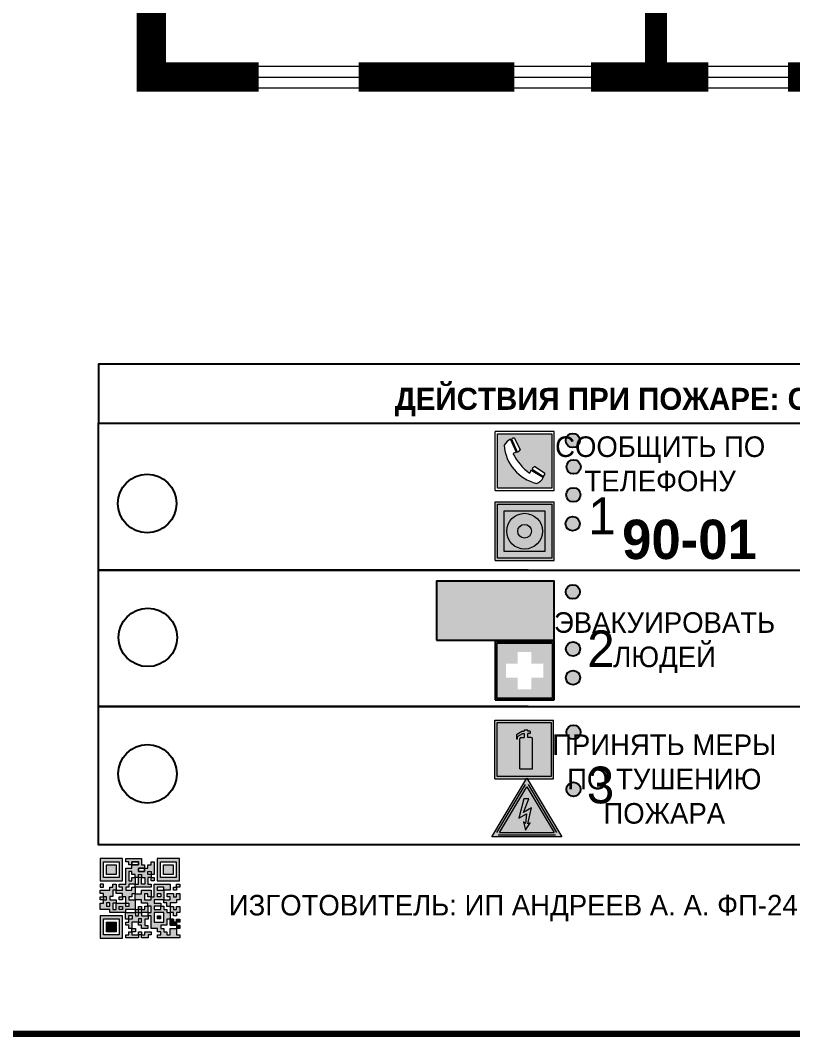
# Model space of a CAD drawing. Header units: millimetres. Extents: x 13810 to 67229, y 12374 to 21950.
# Drawn here: x 19435.1 to 19540.1, y 19871.5 to 20009.4 of the extents above; entities that cross this region are included whole.
import ezdxf

# ---------------------------------------------------------------- set-up
doc = ezdxf.new("R2010")
doc.units = ezdxf.units.MM
doc.styles.add('обычный', font='arial.ttf')

# ---------------------------------------------------------------- blocks, each defined once
blk = doc.blocks.new('A$C3E6D3DDE')
at = {"lineweight": 5}
h = blk.add_hatch(color=40, dxfattribs=at)
h.paths.add_polyline_path([(24.1, 1.45), (16.46, -11.35), (31.74, -11.35)])
h.paths.add_polyline_path([(24.09, -0.46), (30.03, -10.41), (18.14, -10.41)], flags=16)
h.paths.add_polyline_path([(24.54, -3.08), (23.41, -6.02), (25.13, -5.01), (24.33, -8.5), (24.82, -8.27), (23.79, -9.86), (23.4, -8.04), (23.8, -8.43), (24.04, -6.29), (22.39, -7.25), (23.44, -3.08)], flags=0)
h = blk.add_hatch(color=256, dxfattribs=at)
h.paths.add_polyline_path([(24.37, 0.03, 0.567511), (23.82, 0.03), (17.59, -10.4, 0.582454), (17.86, -10.88), (30.32, -10.88, 0.582149), (30.6, -10.4)])
h.paths.add_polyline_path([(24.09, -0.46), (18.14, -10.41), (30.03, -10.41)], flags=16)
h.paths.add_polyline_path([(24.54, -3.08), (23.41, -6.02), (25.13, -5.01), (24.33, -8.5), (24.82, -8.27), (23.79, -9.86), (23.4, -8.04), (23.8, -8.43), (24.04, -6.29), (22.39, -7.25), (23.44, -3.08)], flags=0)
h = blk.add_hatch(color=40, dxfattribs=at)
h.paths.add_polyline_path([(24.09, -0.46), (18.14, -10.41), (30.03, -10.41)])
h.paths.add_polyline_path([(24.82, -8.27), (23.79, -9.86), (23.4, -8.04), (23.8, -8.43), (24.04, -6.29), (22.39, -7.25), (23.44, -3.08), (24.54, -3.08), (23.41, -6.02), (25.13, -5.01), (24.33, -8.5)], flags=16)
at = {"color": 40, "lineweight": 5}
for p, q in [((16.46, -11.35), (24.1, 1.45)), ((24.1, 1.45), (31.74, -11.35))]:
    blk.add_line(p, q, dxfattribs=at)
at = {"lineweight": 5}
for p, q in [((17.59, -10.4), (23.82, 0.03)), ((24.37, 0.03), (30.6, -10.4)), ((18.14, -10.41), (24.09, -0.46)), ((24.09, -0.46), (30.03, -10.41)), ((23.44, -3.08), (22.39, -7.25)), ((23.41, -6.02), (24.54, -3.08)), ((24.54, -3.08), (23.44, -3.08)), ((22.39, -7.25), (24.04, -6.29)), ((25.13, -5.01), (23.41, -6.02)), ((24.04, -6.29), (23.8, -8.43)), ((24.33, -8.5), (25.13, -5.01)), ((23.8, -8.43), (23.4, -8.04)), ((23.4, -8.04), (23.79, -9.86)), ((23.79, -9.86), (24.82, -8.27)), ((24.82, -8.27), (24.33, -8.5)), ((17.86, -10.88), (30.32, -10.88)), ((18.14, -10.41), (30.03, -10.41))]:
    blk.add_line(p, q, dxfattribs=at)
at = {"color": 50, "lineweight": 5}
blk.add_line((31.74, -11.35), (16.46, -11.35), dxfattribs=at)
blk = doc.blocks.new('QR')
at = {"lineweight": 0}
h = blk.add_hatch(color=256, dxfattribs=at)
h.dxf.hatch_style = 1
h.paths.add_polyline_path([(9241.16, 2687.38), (9242.01, 2687.38), (9242.01, 2687.83), (9241.59, 2687.83), (9241.59, 2688.68), (9239.45, 2688.68), (9239.45, 2688.25), (9239.86, 2688.25), (9239.86, 2687.83), (9240.29, 2687.83), (9240.29, 2688.25), (9241.16, 2688.25), (9241.16, 2687.83), (9240.29, 2687.83), (9240.29, 2687.38), (9239.45, 2687.38), (9239.45, 2685.22), (9238.57, 2685.22), (9238.57, 2684.8), (9239.02, 2684.8), (9239.02, 2684.37), (9238.13, 2684.37), (9238.13, 2683.92), (9239.02, 2683.92), (9239.02, 2683.5), (9239.44, 2683.5), (9239.44, 2682.64), (9239.87, 2682.64), (9239.87, 2682.18), (9239.44, 2682.18), (9239.44, 2682.64), (9238.13, 2682.64), (9238.13, 2681.76), (9237.71, 2681.76), (9237.71, 2682.64), (9238.13, 2682.64), (9238.13, 2683.07), (9237.27, 2683.07), (9237.27, 2683.51), (9237.71, 2683.51), (9237.71, 2684.37), (9238.13, 2684.37), (9238.13, 2685.22), (9237.71, 2685.22), (9237.71, 2684.8), (9237.28, 2684.8), (9237.28, 2684.38), (9235.98, 2684.38), (9235.98, 2683.92), (9236.4, 2683.92), (9236.4, 2683.49), (9236.84, 2683.49), (9236.84, 2683.07), (9236.4, 2683.07), (9236.4, 2682.64), (9235.98, 2682.64), (9235.98, 2681.76), (9237.29, 2681.76), (9237.29, 2681.33), (9239.43, 2681.33), (9239.43, 2681.76), (9240.74, 2681.76), (9240.74, 2683.05), (9239.87, 2683.05), (9239.87, 2683.5), (9240.29, 2683.5), (9240.29, 2683.91), (9240.74, 2683.91), (9240.74, 2684.81), (9240.29, 2684.81), (9240.29, 2684.79), (9240.29, 2684.37), (9239.45, 2684.37), (9239.45, 2684.8), (9239.87, 2684.8), (9239.87, 2685.21), (9240.74, 2685.21), (9240.74, 2686.1), (9240.29, 2686.1), (9240.29, 2685.64), (9239.86, 2685.64), (9239.86, 2686.95), (9240.29, 2686.95), (9240.29, 2686.52), (9240.74, 2686.52), (9240.74, 2686.1), (9241.16, 2686.1), (9241.16, 2686.53), (9241.59, 2686.53), (9241.59, 2686.1), (9242.02, 2686.1), (9242.02, 2685.21), (9241.59, 2685.21), (9241.59, 2686.1), (9241.16, 2686.1), (9241.16, 2685.21), (9240.74, 2685.21), (9240.74, 2684.81), (9242.89, 2684.81), (9242.89, 2685.22), (9242.47, 2685.22), (9242.47, 2686.11), (9242.89, 2686.11), (9242.89, 2686.52), (9242.46, 2686.52), (9242.46, 2686.95), (9242.89, 2686.95), (9242.89, 2686.52), (9243.32, 2686.52), (9243.32, 2688.26), (9242.9, 2688.26), (9242.9, 2687.83), (9242.47, 2687.83), (9242.47, 2687.38), (9242.01, 2687.38), (9242.01, 2686.94), (9241.16, 2686.94)])
h.paths.add_polyline_path([(9239.02, 2682.18), (9239.02, 2681.76), (9238.54, 2681.76), (9238.54, 2682.18)], flags=16)
h.paths.add_polyline_path([(9237.27, 2682.65), (9237.27, 2682.19), (9236.83, 2682.19), (9236.83, 2682.65)], flags=16)
h = blk.add_hatch(color=256, dxfattribs=at)
h.dxf.hatch_style = 1
h.paths.add_polyline_path([(9238.15, 2687.83), (9236.83, 2687.83), (9236.83, 2686.52), (9238.15, 2686.52)], flags=0)
h.paths.add_polyline_path([(9239.01, 2685.65), (9239.01, 2688.68), (9235.98, 2688.68), (9235.98, 2685.65)])
h.paths.add_polyline_path([(9236.41, 2686.1), (9236.41, 2688.26), (9238.56, 2688.26), (9238.56, 2686.1)], flags=16)
h.paths.add_polyline_path([(9236.83, 2686.52), (9236.83, 2687.83), (9238.15, 2687.83), (9238.15, 2686.52)], flags=0)
h = blk.add_hatch(color=256, dxfattribs=at)
h.dxf.hatch_style = 1
h.paths.add_polyline_path([(9238.15, 2686.52), (9238.15, 2687.83), (9236.83, 2687.83), (9236.83, 2686.52)])
h.paths.add_polyline_path([(9245.91, 2686.52), (9245.91, 2687.83), (9244.59, 2687.83), (9244.59, 2686.52)], flags=0)
h.paths.add_polyline_path([(9246.77, 2685.65), (9246.77, 2688.68), (9243.74, 2688.68), (9243.74, 2685.65)])
h.paths.add_polyline_path([(9244.17, 2686.1), (9244.17, 2688.26), (9246.32, 2688.26), (9246.32, 2686.1)], flags=16)
h.paths.add_polyline_path([(9244.59, 2686.52), (9244.59, 2687.83), (9245.91, 2687.83), (9245.91, 2686.52)], flags=0)
h = blk.add_hatch(color=256, dxfattribs=at)
h.dxf.hatch_style = 1
h.paths.add_polyline_path([(9240.75, 2681.76), (9240.75, 2681.35), (9241.17, 2681.35), (9241.17, 2681.76)])
h.paths.add_polyline_path([(9241.6, 2682.18), (9241.17, 2682.18), (9241.17, 2681.76), (9241.6, 2681.76)])
h.paths.add_polyline_path([(9242.47, 2681.34), (9242.47, 2682.19), (9242.02, 2682.19), (9242.02, 2681.76), (9241.6, 2681.76), (9241.6, 2681.34)])
h.paths.add_polyline_path([(9239.87, 2678.3), (9239.44, 2678.3), (9239.44, 2677.89), (9241.17, 2677.89), (9241.17, 2678.3), (9240.28, 2678.3), (9240.28, 2678.73), (9239.87, 2678.73)])
h.paths.add_polyline_path([(9240.75, 2678.73), (9240.75, 2679.19), (9240.28, 2679.19), (9240.28, 2678.73)])
h.paths.add_polyline_path([(9241.6, 2678.73), (9241.17, 2678.73), (9241.17, 2678.3), (9241.6, 2678.3)])
h.paths.add_polyline_path([(9242.02, 2678.3), (9241.6, 2678.3), (9241.6, 2677.89), (9242.48, 2677.89), (9242.48, 2678.31), (9242.9, 2678.31), (9242.9, 2678.73), (9242.02, 2678.73)])
h.paths.add_polyline_path([(9246.36, 2684.37), (9246.36, 2684.79), (9245.93, 2684.79), (9245.93, 2684.37)])
h.paths.add_polyline_path([(9246.78, 2685.2), (9246.36, 2685.2), (9246.36, 2684.79), (9246.78, 2684.79)])
h.paths.add_polyline_path([(9245.91, 2687.83), (9244.59, 2687.83), (9244.59, 2686.52), (9245.91, 2686.52)])
h = blk.add_hatch(color=256, dxfattribs=at)
h.dxf.hatch_style = 1
h.paths.add_polyline_path([(9243.32, 2686.11), (9242.89, 2686.11), (9242.89, 2685.64), (9243.32, 2685.64)])
h.paths.add_polyline_path([(9239.02, 2683.07), (9239.02, 2683.5), (9238.56, 2683.5), (9238.56, 2683.07)])
h.paths.add_polyline_path([(9236.4, 2684.8), (9236.4, 2685.22), (9235.98, 2685.22), (9235.98, 2684.8)])
h.paths.add_polyline_path([(9236.4, 2683.07), (9236.4, 2683.49), (9235.98, 2683.49), (9235.98, 2683.07)])
h = blk.add_hatch(color=256, dxfattribs=at)
h.dxf.hatch_style = 1
h.paths.add_polyline_path([(9243.32, 2682.64), (9243.32, 2683.07), (9244.62, 2683.07), (9244.62, 2684.37), (9243.74, 2684.37), (9243.74, 2684.8), (9244.62, 2684.8), (9244.62, 2684.37), (9245.48, 2684.37), (9245.48, 2685.22), (9243.32, 2685.22), (9243.32, 2683.5), (9242.89, 2683.5), (9242.89, 2683.06), (9242.01, 2683.06), (9242.01, 2683.91), (9242.47, 2683.91), (9242.47, 2683.5), (9242.89, 2683.5), (9242.89, 2684.38), (9241.59, 2684.38), (9241.59, 2683.91), (9240.74, 2683.91), (9240.74, 2683.05), (9241.59, 2683.05), (9241.59, 2682.64), (9242.47, 2682.64), (9242.47, 2682.19), (9242.91, 2682.19), (9242.91, 2681.34), (9242.48, 2681.34), (9242.48, 2680.91), (9242.91, 2680.91), (9242.91, 2679.17), (9243.75, 2679.17), (9243.75, 2678.73), (9244.2, 2678.73), (9244.2, 2678.3), (9243.75, 2678.3), (9243.75, 2677.88), (9246.78, 2677.88), (9246.78, 2678.3), (9246.35, 2678.3), (9246.35, 2679.19), (9245.48, 2679.19), (9245.48, 2678.31), (9245.05, 2678.31), (9245.05, 2678.73), (9244.62, 2678.73), (9244.62, 2679.19), (9244.2, 2679.19), (9244.2, 2679.61), (9245.05, 2679.61), (9245.05, 2680.46), (9245.48, 2680.46), (9245.48, 2681.34), (9245.04, 2681.34), (9245.04, 2681.76), (9244.63, 2681.76), (9244.63, 2682.19), (9244.21, 2682.19), (9244.21, 2681.76), (9243.32, 2681.76), (9243.32, 2682.19), (9244.21, 2682.19), (9244.21, 2682.64)])
h.paths.add_polyline_path([(9243.75, 2683.49), (9243.75, 2683.92), (9244.21, 2683.92), (9244.21, 2683.49)], flags=16)
h.paths.add_polyline_path([(9243.32, 2681.34), (9244.63, 2681.34), (9244.63, 2680.04), (9243.32, 2680.04)], flags=16)
h.paths.add_polyline_path([(9243.76, 2680.89), (9244.18, 2680.89), (9244.18, 2680.48), (9243.76, 2680.48)], flags=0)
h = blk.add_hatch(color=256, dxfattribs=at)
h.dxf.hatch_style = 1
h.paths.add_polyline_path([(9246.36, 2683.07), (9246.78, 2683.07), (9246.78, 2683.92), (9246.36, 2683.92), (9246.36, 2683.49), (9245.92, 2683.49), (9245.92, 2683.92), (9245.06, 2683.92), (9245.06, 2683.49), (9245.48, 2683.49), (9245.48, 2683.07), (9244.62, 2683.07), (9244.62, 2682.65), (9245.05, 2682.65), (9245.05, 2682.18), (9245.48, 2682.18), (9245.48, 2682.65), (9246.36, 2682.65)])
h.paths.add_polyline_path([(9246.78, 2682.18), (9246.36, 2682.18), (9246.36, 2681.75), (9245.92, 2681.75), (9245.92, 2682.18), (9245.48, 2682.18), (9245.48, 2681.34), (9245.48, 2681.34), (9245.94, 2681.34), (9245.94, 2680.91), (9246.36, 2680.91), (9246.36, 2681.34), (9246.78, 2681.34)])
h = blk.add_hatch(color=256, dxfattribs=at)
h.dxf.hatch_style = 1
h.paths.add_polyline_path([(9242.02, 2680.46), (9242.48, 2680.46), (9242.48, 2680.91), (9241.58, 2680.91), (9241.58, 2681.35), (9241.17, 2681.35), (9241.17, 2680.91), (9240.75, 2680.91), (9240.75, 2681.33), (9239.43, 2681.33), (9239.43, 2680.46), (9239.86, 2680.46), (9239.86, 2680.92), (9240.3, 2680.92), (9240.3, 2680.46), (9239.86, 2680.46), (9239.86, 2680.04), (9239.44, 2680.04), (9239.44, 2679.62), (9239.86, 2679.62), (9239.86, 2679.19), (9240.29, 2679.19), (9240.29, 2680.03), (9241.18, 2680.03), (9241.18, 2680.47), (9241.6, 2680.47), (9241.6, 2680.03), (9241.18, 2680.03), (9241.18, 2679.61), (9241.6, 2679.61), (9241.6, 2679.19), (9242.47, 2679.19), (9242.47, 2679.6), (9242.02, 2679.6)])
h = blk.add_hatch(color=256, dxfattribs=at)
h.dxf.hatch_style = 1
h.paths.add_polyline_path([(9235.98, 2680.9), (9235.98, 2677.86), (9239.02, 2677.86), (9239.02, 2680.9)])
h.paths.add_polyline_path([(9238.57, 2680.48), (9238.57, 2678.32), (9236.41, 2678.32), (9236.41, 2680.48)], flags=16)
h.paths.add_polyline_path([(9238.15, 2680.05), (9238.15, 2678.74), (9236.83, 2678.74), (9236.83, 2680.05)], flags=0)
h = blk.add_hatch(color=256, dxfattribs=at)
h.dxf.hatch_style = 1
h.paths.add_polyline_path([(9238.15, 2680.05), (9236.83, 2680.05), (9236.83, 2678.74), (9238.15, 2678.74)])
h = blk.add_hatch(color=256, dxfattribs=at)
h.dxf.hatch_style = 1
h.paths.add_polyline_path([(9244.18, 2680.48), (9244.18, 2680.89), (9243.76, 2680.89), (9243.76, 2680.48)])
h = blk.add_hatch(color=256, dxfattribs=at)
h.dxf.hatch_style = 1
h.paths.add_polyline_path([(9245.93, 2680.04), (9245.93, 2680.46), (9245.48, 2680.46), (9245.48, 2679.62), (9246.35, 2679.62), (9246.35, 2680.04)])
h.paths.add_polyline_path([(9246.78, 2680.04), (9246.78, 2680.46), (9246.35, 2680.46), (9246.35, 2680.04)])
h.paths.add_polyline_path([(9246.78, 2679.18), (9246.78, 2679.62), (9246.35, 2679.62), (9246.35, 2679.18)])
for points in [[(9237.71, 2685.22), (9238.13, 2685.22), (9238.13, 2684.37), (9237.71, 2684.37), (9237.71, 2683.51), (9237.27, 2683.51), (9237.27, 2683.07), (9238.13, 2683.07), (9238.13, 2682.64), (9237.71, 2682.64), (9237.71, 2681.76), (9238.13, 2681.76), (9238.13, 2682.64), (9239.44, 2682.64), (9239.44, 2683.5), (9239.02, 2683.5), (9239.02, 2683.07), (9238.56, 2683.07), (9238.56, 2683.5), (9239.02, 2683.5), (9239.02, 2683.92), (9238.13, 2683.92), (9238.13, 2684.37), (9239.02, 2684.37), (9239.02, 2684.8), (9238.57, 2684.8), (9238.57, 2685.22), (9239.45, 2685.22), (9239.45, 2687.38), (9240.29, 2687.38), (9240.29, 2687.83), (9239.86, 2687.83), (9239.86, 2688.25), (9239.45, 2688.25), (9239.45, 2688.68), (9241.59, 2688.68), (9241.59, 2687.83), (9242.01, 2687.83), (9242.01, 2687.38), (9242.47, 2687.38), (9242.47, 2687.83), (9242.9, 2687.83), (9242.9, 2688.26), (9243.32, 2688.26), (9243.32, 2686.52), (9242.89, 2686.52), (9242.89, 2686.11), (9243.32, 2686.11), (9243.32, 2685.64), (9242.89, 2685.64), (9242.89, 2686.11), (9242.47, 2686.11), (9242.47, 2685.22), (9242.89, 2685.22), (9242.89, 2684.81), (9240.74, 2684.81), (9240.74, 2683.91), (9241.59, 2683.91), (9241.59, 2684.38), (9242.89, 2684.38), (9242.89, 2683.5), (9242.47, 2683.5), (9242.47, 2683.91), (9242.01, 2683.91), (9242.01, 2683.06), (9242.89, 2683.06), (9242.89, 2683.5), (9243.32, 2683.5), (9243.32, 2685.22), (9245.48, 2685.22), (9245.48, 2684.37), (9244.62, 2684.37), (9244.62, 2683.07), (9245.48, 2683.07), (9245.48, 2683.49), (9245.06, 2683.49), (9245.06, 2683.92), (9245.92, 2683.92), (9245.92, 2683.49), (9246.36, 2683.49), (9246.36, 2683.92), (9246.78, 2683.92), (9246.78, 2683.07), (9246.36, 2683.07), (9246.36, 2682.65), (9245.48, 2682.65), (9245.48, 2682.18), (9245.92, 2682.18), (9245.92, 2681.75), (9246.36, 2681.75), (9246.36, 2682.18), (9246.78, 2682.18), (9246.78, 2681.34), (9246.36, 2681.34), (9246.36, 2680.91), (9245.94, 2680.91), (9245.94, 2681.34), (9245.48, 2681.34), (9245.48, 2680.46), (9245.93, 2680.46), (9245.93, 2680.04), (9246.35, 2680.04), (9246.35, 2680.46), (9246.78, 2680.46), (9246.78, 2680.04), (9246.78, 2680.04), (9246.35, 2680.04), (9246.35, 2679.62), (9246.78, 2679.62), (9246.78, 2679.18), (9246.35, 2679.18), (9246.35, 2678.3), (9246.78, 2678.3), (9246.78, 2677.88), (9243.75, 2677.88), (9243.75, 2678.3), (9244.2, 2678.3), (9244.2, 2678.73), (9243.75, 2678.73), (9243.75, 2679.17), (9242.91, 2679.17), (9242.91, 2680.91), (9242.48, 2680.91), (9242.48, 2680.46), (9242.02, 2680.46), (9242.02, 2679.6), (9242.47, 2679.6), (9242.47, 2679.19), (9241.6, 2679.19), (9241.6, 2679.61), (9241.18, 2679.61), (9241.18, 2680.03), (9240.29, 2680.03), (9240.29, 2679.19), (9240.75, 2679.19), (9240.75, 2678.73), (9240.28, 2678.73), (9240.28, 2678.3), (9241.17, 2678.3), (9241.17, 2678.73), (9241.6, 2678.73), (9241.6, 2678.3), (9242.02, 2678.3), (9242.02, 2678.73), (9242.9, 2678.73), (9242.9, 2678.31), (9242.48, 2678.31), (9242.48, 2677.89), (9241.6, 2677.89), (9241.6, 2678.3), (9241.17, 2678.3), (9241.17, 2677.89), (9239.44, 2677.89), (9239.44, 2678.3), (9239.87, 2678.3), (9239.87, 2678.73), (9240.28, 2678.73), (9240.28, 2679.19), (9240.29, 2679.19), (9239.86, 2679.19), (9239.86, 2679.62), (9239.44, 2679.62), (9239.44, 2680.04), (9239.86, 2680.04), (9239.86, 2680.46), (9239.43, 2680.46), (9239.43, 2681.33), (9237.29, 2681.33), (9237.29, 2681.76), (9235.98, 2681.76), (9235.98, 2682.64), (9236.4, 2682.64), (9236.4, 2683.07), (9235.98, 2683.07), (9235.98, 2683.49), (9236.4, 2683.49), (9236.4, 2683.92), (9235.98, 2683.92), (9235.98, 2684.38), (9237.28, 2684.38), (9237.28, 2684.8), (9237.71, 2684.8), (9237.71, 2685.22), (9237.92, 2685.22)], [(9240.74, 2686.1), (9240.74, 2686.52), (9240.29, 2686.52), (9240.29, 2686.95), (9239.86, 2686.95), (9239.86, 2685.64), (9240.29, 2685.64), (9240.29, 2686.1), (9240.74, 2686.1), (9240.74, 2686.52)], [(9240.74, 2685.21), (9239.87, 2685.21), (9239.87, 2684.8), (9239.45, 2684.8), (9239.45, 2684.37), (9240.29, 2684.37), (9240.29, 2684.79), (9240.29, 2684.81), (9240.74, 2684.81), (9240.74, 2685.21), (9239.87, 2685.21)], [(9244.62, 2684.37), (9244.62, 2684.8), (9243.74, 2684.8), (9243.74, 2684.37), (9244.62, 2684.37)], [(9240.74, 2683.05), (9240.74, 2681.76), (9239.43, 2681.76), (9239.43, 2681.33), (9240.75, 2681.33), (9240.75, 2681.35), (9240.75, 2680.91), (9241.17, 2680.91), (9241.17, 2681.35), (9241.58, 2681.35), (9241.58, 2680.91), (9242.48, 2680.91), (9242.48, 2681.34), (9242.91, 2681.34), (9242.91, 2682.19), (9242.47, 2682.19), (9242.47, 2682.64), (9241.59, 2682.64), (9241.59, 2683.05), (9240.74, 2683.05)], [(9240.74, 2683.91), (9240.29, 2683.91), (9240.29, 2683.5), (9239.87, 2683.5), (9239.87, 2683.05), (9240.74, 2683.05), (9240.74, 2683.91)], [(9244.62, 2683.07), (9243.32, 2683.07), (9243.32, 2682.64), (9244.21, 2682.64), (9244.21, 2682.19), (9243.32, 2682.19), (9243.32, 2681.76), (9244.21, 2681.76), (9244.21, 2682.19), (9244.63, 2682.19), (9244.63, 2681.76), (9245.04, 2681.76), (9245.04, 2681.34), (9245.48, 2681.34)], [(9245.48, 2682.18), (9245.05, 2682.18), (9245.05, 2682.65), (9244.62, 2682.65), (9244.62, 2683.07)], [(9241.6, 2681.76), (9242.02, 2681.76), (9242.02, 2682.19), (9242.47, 2682.19), (9242.47, 2681.34), (9241.6, 2681.34), (9241.6, 2681.76)], [(9245.48, 2682.18), (9245.48, 2681.34)], [(9239.86, 2680.46), (9239.86, 2680.92), (9240.3, 2680.92), (9240.3, 2680.46), (9239.86, 2680.46)], [(9245.48, 2680.46), (9245.05, 2680.46), (9245.05, 2679.61), (9244.2, 2679.61), (9244.2, 2679.19), (9244.62, 2679.19), (9244.62, 2678.73), (9245.05, 2678.73), (9245.05, 2678.31), (9245.48, 2678.31), (9245.48, 2679.19), (9246.35, 2679.19), (9246.35, 2679.07)], [(9246.35, 2679.62), (9245.48, 2679.62), (9245.48, 2680.46)], [(9245.48, 2680.46), (9245.48, 2679.62), (9246.35, 2679.62), (9246.35, 2680.04), (9245.93, 2680.04), (9245.93, 2680.46), (9245.48, 2680.46), (9245.48, 2679.62)], [(9246.35, 2679.62), (9246.35, 2679.18)]]:
    blk.add_lwpolyline(points, dxfattribs=at)
for points in [[(9235.98, 2685.65), (9239.01, 2685.65), (9239.01, 2688.68), (9235.98, 2688.68)], [(9236.41, 2688.26), (9238.56, 2688.26), (9238.56, 2686.1), (9236.41, 2686.1)], [(9240.29, 2687.83), (9241.16, 2687.83), (9241.16, 2688.25), (9240.29, 2688.25)], [(9240.29, 2688.25), (9241.16, 2688.25), (9241.16, 2687.83), (9240.29, 2687.83)], [(9243.74, 2685.65), (9246.77, 2685.65), (9246.77, 2688.68), (9243.74, 2688.68)], [(9244.17, 2688.26), (9246.32, 2688.26), (9246.32, 2686.1), (9244.17, 2686.1)], [(9236.83, 2687.83), (9238.15, 2687.83), (9238.15, 2686.52), (9236.83, 2686.52)], [(9242.01, 2687.38), (9241.16, 2687.38), (9241.16, 2686.94), (9242.01, 2686.94)], [(9241.16, 2687.38), (9242.01, 2687.38), (9242.01, 2686.94), (9241.16, 2686.94)], [(9242.89, 2686.52), (9242.46, 2686.52), (9242.46, 2686.95), (9242.89, 2686.95)], [(9244.59, 2687.83), (9245.91, 2687.83), (9245.91, 2686.52), (9244.59, 2686.52)], [(9241.16, 2686.1), (9240.74, 2686.1), (9240.74, 2685.21), (9241.16, 2685.21)], [(9241.16, 2686.53), (9241.59, 2686.53), (9241.59, 2686.1), (9241.16, 2686.1)], [(9241.59, 2686.1), (9242.02, 2686.1), (9242.02, 2685.21), (9241.59, 2685.21)], [(9235.98, 2684.8), (9236.4, 2684.8), (9236.4, 2685.22), (9235.98, 2685.22)], [(9245.93, 2684.79), (9246.36, 2684.79), (9246.36, 2684.37), (9245.93, 2684.37)], [(9246.36, 2685.2), (9246.78, 2685.2), (9246.78, 2684.79), (9246.36, 2684.79)], [(9236.4, 2683.07), (9236.84, 2683.07), (9236.84, 2683.49), (9236.4, 2683.49)], [(9236.83, 2682.19), (9237.27, 2682.19), (9237.27, 2682.65), (9236.83, 2682.65)], [(9239.44, 2682.64), (9239.87, 2682.64), (9239.87, 2682.18), (9239.44, 2682.18)], [(9243.75, 2683.92), (9244.21, 2683.92), (9244.21, 2683.49), (9243.75, 2683.49)], [(9238.54, 2682.18), (9239.02, 2682.18), (9239.02, 2681.76), (9238.54, 2681.76)], [(9240.75, 2681.76), (9241.17, 2681.76), (9241.17, 2681.35), (9240.75, 2681.35)], [(9241.17, 2682.18), (9241.6, 2682.18), (9241.6, 2681.76), (9241.17, 2681.76)], [(9243.32, 2680.04), (9244.63, 2680.04), (9244.63, 2681.34), (9243.32, 2681.34)], [(9235.98, 2677.86), (9239.02, 2677.86), (9239.02, 2680.9), (9235.98, 2680.9)], [(9236.41, 2680.48), (9238.57, 2680.48), (9238.57, 2678.32), (9236.41, 2678.32)], [(9236.83, 2680.05), (9238.15, 2680.05), (9238.15, 2678.74), (9236.83, 2678.74)], [(9241.18, 2680.03), (9241.6, 2680.03), (9241.6, 2680.47), (9241.18, 2680.47)], [(9243.76, 2680.89), (9244.18, 2680.89), (9244.18, 2680.48), (9243.76, 2680.48)]]:
    blk.add_lwpolyline(points, close=True, dxfattribs=at)
blk = doc.blocks.new('A$C456E1F9C')
at = {"lineweight": 5}
h = blk.add_hatch(color=242, dxfattribs=at)
h.paths.add_polyline_path([(0.51, -1.47), (0.51, -13.26), (12.29, -13.26), (12.29, -1.47)])
h.paths.add_polyline_path([(5.42, -4.95, -0.254479), (4.78, -5.4), (3.52, -2.53, -0.209735), (4.23, -2.4)], flags=16)
h.paths.add_polyline_path([(8.53, -8.6), (10.87, -10.17), (10.54, -10.76), (8.03, -9.13, -0.192251)], flags=16)
h.paths.add_polyline_path([(4.61, -5.49, 0.005518), (3.87, -5.72, 0.128647), (7.49, -10.01, 0.00809), (7.83, -9.33), (10.47, -10.97, -0.16736), (8.99, -12.25, -0.327862), (1.95, -3.95, -0.166952), (3.36, -2.62)], flags=16)
at = {"color": 242, "lineweight": 5}
for p, q in [((0, -13.77), (0, -0.97)), ((12.8, -0.97), (0, -0.97)), ((12.8, -13.77), (12.8, -0.97)), ((4.61, -5.49), (3.36, -2.62)), ((3.52, -2.53), (4.78, -5.4)), ((4.23, -2.4), (5.42, -4.95)), ((10.81, -10.12), (8.53, -8.6)), ((7.83, -9.33), (10.47, -10.97)), ((8.03, -9.13), (10.54, -10.76)), ((10.54, -10.76), (10.8, -10.3)), ((10.8, -10.3), (10.81, -10.12)), ((0, -13.77), (12.8, -13.77))]:
    blk.add_line(p, q, dxfattribs=at)
blk.add_lwpolyline([(0.51, -1.47), (12.29, -1.47), (12.29, -13.26), (0.51, -13.26)], close=True, dxfattribs=at)
for centre, radius, start, end in [((4.59, -5.34), 2.99, 114.2845, 152.1974), ((11.12, -3.31), 9.19, 183.9915, 256.6009), ((4.02, -3.27), 0.891, 76.3284, 123.7092), ((14.98, -39.1), 35.17, 107.1487, 108.4135), ((13.86, -0.94), 11.08, 205.5536, 234.8762), ((4.68, -4.59), 0.824, 276.9621, 334.0723), ((8.94, -9.5), 0.989, 114.4092, 157.9388), ((-13.31, 0.8), 23.44, 332.5487, 334.4027), ((7.87, -9.46), 3, 291.9291, 329.9329)]:
    blk.add_arc(centre, radius, start, end, dxfattribs=at)
blk = doc.blocks.new('A$C54414219')
at = {"true_color": 0xffffff}
h = blk.add_hatch(color=7, dxfattribs=at)
h.paths.add_polyline_path([(2.39, -9.45), (2.39, -18.3), (11.23, -18.3), (11.23, -9.45)], flags=0)
h.paths.add_polyline_path([(10.71, -13.87, -1), (2.92, -13.87, -1)], flags=0)
h.paths.add_polyline_path([(8.3, -13.87, -1), (5.33, -13.87, -1)], flags=0)
h.paths.add_polyline_path([(0.41, -7.47), (0.41, -20.27), (13.21, -20.27), (13.21, -7.47)])
h.paths.add_polyline_path([(0.92, -19.77), (12.71, -19.77), (12.71, -7.98), (0.92, -7.98)], flags=16)
h.paths.add_polyline_path([(11.23, -9.45), (11.23, -18.3), (2.39, -18.3), (2.39, -9.45)], flags=0)
at = {"lineweight": 5}
h = blk.add_hatch(color=242, dxfattribs=at)
h.paths.add_polyline_path([(12.71, -7.98), (0.92, -7.98), (0.92, -19.77), (12.71, -19.77)])
h.paths.add_polyline_path([(11.23, -18.3), (2.39, -18.3), (2.39, -9.45), (11.23, -9.45)], flags=16)
h.paths.add_polyline_path([(10.71, -13.87, -1), (2.92, -13.87, -1)], flags=0)
h.paths.add_polyline_path([(8.3, -13.87, -1), (5.33, -13.87, -1)], flags=0)
at = {"true_color": 0xffffff}
h = blk.add_hatch(color=7, dxfattribs=at)
h.paths.add_polyline_path([(2.39, -9.45), (2.39, -18.3), (11.23, -18.3), (11.23, -9.45)])
h.paths.add_polyline_path([(10.71, -13.87, -1), (2.92, -13.87, -1)], flags=16)
h.paths.add_polyline_path([(8.3, -13.87, -1), (5.33, -13.87, -1)], flags=0)
at = {"lineweight": 5}
h = blk.add_hatch(color=242, dxfattribs=at)
h.paths.add_polyline_path([(2.92, -13.87, 1), (10.71, -13.87, 1)])
h.paths.add_polyline_path([(8.3, -13.87, -1), (5.33, -13.87, -1)], flags=16)
at = {"color": 242, "lineweight": 5}
for p, q in [((0.41, -20.27), (0.41, -7.47)), ((0.41, -7.47), (13.21, -7.47)), ((0.41, -7.47), (13.21, -7.47)), ((13.21, -20.27), (13.21, -7.47)), ((0.41, -20.27), (13.21, -20.27))]:
    blk.add_line(p, q, dxfattribs=at)
for points in [[(0.92, -7.98), (12.71, -7.98), (12.71, -19.77), (0.92, -19.77)], [(2.39, -9.45), (11.23, -9.45), (11.23, -18.3), (2.39, -18.3)]]:
    blk.add_lwpolyline(points, close=True, dxfattribs=at)
for radius in [3.89, 1.49]:
    blk.add_circle((6.81, -13.87), radius, dxfattribs=at)
blk = doc.blocks.new('A$C32E8229D')
at = {"true_color": 0xffffff}
blk.add_hatch(color=7, dxfattribs=at).paths.add_polyline_path([(0, 0), (0, -8), (16, -8), (16, 0)])
h = blk.add_hatch(color=126)
h.paths.add_polyline_path([(0.2, -0.2), (15.8, -0.2), (15.8, -7.8), (0.2, -7.8)])
h.paths.add_polyline_path([(13.49, -2.05), (12.08, -2.05), (11.37, -2.63, 0.162397), (11.29, -2.84), (11.29, -3.63), (10.35, -3.63), (10.35, -4.05), (11.68, -4.05), (11.68, -3.48), (12.26, -4.28), (11.29, -5.1), (11.29, -6.78), (11.85, -6.78), (11.85, -5.44), (12.8, -4.64), (12.8, -5.94), (14.46, -5.94), (14.46, -5.39), (13.45, -5.39), (13.45, -3.97), (12.46, -2.59), (13.15, -2.59), (13.69, -3.34), (14.18, -3)], flags=16)
h.paths.add_polyline_path([(10.74, -1.82, 1), (11.8, -1.82, 1)], flags=16)
h.paths.add_polyline_path([(9.39, -3.59), (5.99, -3.59), (6.56, -3.03), (5.91, -3.03), (5.1, -3.83), (5.91, -4.64), (6.56, -4.64), (5.99, -4.09), (9.39, -4.09)], flags=16)
h.paths.add_polyline_path([(4.29, -1.08), (1.72, -1.08), (1.72, -6.6), (4.29, -6.6)], flags=16)
at = {"color": 126}
blk.add_lwpolyline([(16, -8), (0, -8), (0, 0), (16, 0)], close=True, dxfattribs=at)
blk = doc.blocks.new('A$C18900ED3')
h = blk.add_hatch(color=126)
h.paths.add_polyline_path([(-0.18, -0.18), (-7.02, -0.18), (-7.02, -7.02), (-0.18, -7.02)])
h.paths.add_polyline_path([(-5.89, -4.46), (-5.89, -2.77), (-4.46, -2.77), (-4.46, -1.31), (-2.77, -1.31), (-2.77, -2.77), (-1.33, -2.77), (-1.33, -4.46), (-2.77, -4.46), (-2.77, -5.89), (-4.46, -5.89), (-4.46, -4.46)], flags=16)
at = {"color": 126}
for p, q in [((-7.2, 0), (-7.2, -7.2)), ((0, 0), (-7.2, 0)), ((0, -7.2), (0, 0)), ((-7.02, -7.02), (-7.02, -0.18)), ((-7.02, -0.18), (-0.18, -0.18)), ((-0.18, -0.18), (-0.18, -7.02)), ((-7.2, -7.2), (0, -7.2)), ((-0.18, -7.02), (-7.02, -7.02))]:
    blk.add_line(p, q, dxfattribs=at)
blk = doc.blocks.new('A$C3AD82952')
at = {"true_color": 0xf5f5ff}
h = blk.add_hatch(color=7, dxfattribs=at)
h.dxf.hatch_style = 1
h.paths.add_polyline_path([(8.21, 8.73, 0.414214), (7.89, 9.05), (7.22, 9.05), (7.22, 9.92), (7.59, 9.92, 1), (7.57, 10.36), (7.22, 10.36), (7.22, 10.6), (6.43, 10.6), (6.43, 10.36), (6.01, 10.36), (4.74, 9.59), (4.74, 8.69), (4.98, 8.73), (4.98, 9.26), (6.12, 9.91), (6.43, 9.91), (6.43, 9.05), (5.76, 9.05, 0.414214), (5.44, 8.73), (5.44, 2.2), (8.21, 2.2)], flags=0)
h.paths.add_polyline_path([(12.8, 12.8), (0, 12.8), (0, 0), (12.8, 0)])
h.paths.add_polyline_path([(0.51, 12.29), (12.29, 12.29), (12.29, 0.51), (0.51, 0.51)], flags=16)
h.paths.add_polyline_path([(4.74, 9.59), (6.01, 10.36), (6.43, 10.36), (6.43, 10.6), (7.22, 10.6), (7.22, 10.36), (7.59, 10.36, -0.94586), (7.59, 9.92), (7.22, 9.92), (7.22, 9.05), (7.89, 9.05, -0.414214), (8.21, 8.73), (8.21, 2.2), (5.44, 2.2), (5.44, 8.73, -0.414214), (5.76, 9.05), (6.43, 9.05), (6.43, 9.91), (6.12, 9.91), (4.98, 9.26), (4.98, 8.73), (4.74, 8.69)], flags=0)
h = blk.add_hatch(color=242)
h.dxf.hatch_style = 1
h.paths.add_polyline_path([(12.29, 12.29), (0.51, 12.29), (0.51, 0.51), (12.29, 0.51)])
h.paths.add_polyline_path([(4.74, 8.69), (4.74, 9.59), (6.01, 10.36), (6.43, 10.36), (6.43, 10.6), (7.22, 10.6), (7.22, 10.36), (7.59, 10.36, -0.94586), (7.59, 9.92), (7.22, 9.92), (7.22, 9.05), (7.89, 9.05, -0.414214), (8.21, 8.73), (8.21, 2.2), (5.44, 2.2), (5.44, 8.73, -0.414214), (5.76, 9.05), (6.43, 9.05), (6.43, 9.91), (6.12, 9.91), (4.98, 9.26), (4.98, 8.73)], flags=16)
h = blk.add_hatch(color=7, dxfattribs=at)
h.dxf.hatch_style = 1
h.paths.add_polyline_path([(8.21, 8.73, 0.414214), (7.89, 9.05), (7.22, 9.05), (7.22, 9.92), (7.59, 9.92, 1), (7.57, 10.36), (7.22, 10.36), (7.22, 10.6), (6.43, 10.6), (6.43, 10.36), (6.01, 10.36), (4.74, 9.59), (4.74, 8.69), (4.98, 8.73), (4.98, 9.26), (6.12, 9.91), (6.43, 9.91), (6.43, 9.05), (5.76, 9.05, 0.414214), (5.44, 8.73), (5.44, 2.2), (8.21, 2.2)])
at = {"color": 242, "lineweight": 5}
for p, q in [((0, 0), (0, 12.8)), ((0, 12.8), (12.8, 12.8)), ((12.8, 0), (12.8, 12.8)), ((6.01, 10.36), (4.74, 9.59)), ((4.74, 9.59), (4.74, 8.69)), ((4.98, 9.26), (6.12, 9.91)), ((4.98, 8.73), (4.98, 9.26)), ((5.76, 9.05), (6.43, 9.05)), ((6.01, 10.36), (6.43, 10.36)), ((6.12, 9.91), (6.43, 9.91)), ((7.22, 10.6), (6.43, 10.6)), ((6.43, 10.6), (6.43, 10.36)), ((6.43, 9.91), (6.43, 9.05)), ((7.22, 10.36), (7.22, 10.6)), ((7.59, 10.36), (7.22, 10.36)), ((7.22, 9.05), (7.22, 9.92)), ((7.59, 9.92), (7.22, 9.92)), ((7.89, 9.05), (7.22, 9.05)), ((4.74, 8.69), (4.98, 8.73)), ((5.44, 2.2), (5.44, 8.73)), ((8.21, 2.2), (8.21, 8.73)), ((0, 0), (12.8, 0)), ((5.44, 2.2), (8.21, 2.2))]:
    blk.add_line(p, q, dxfattribs=at)
blk.add_lwpolyline([(0.51, 12.29), (12.29, 12.29), (12.29, 0.51), (0.51, 0.51)], close=True, dxfattribs=at)
for centre, radius, start, end in [((5.76, 8.73), 0.32, 90, 180), ((7.58, 10.14), 0.223, 273.1875, 86.8125), ((7.89, 8.73), 0.32, 0, 90)]:
    blk.add_arc(centre, radius, start, end, dxfattribs=at)

msp = doc.modelspace()

# ---------------------------------------------------------------- hatches: boundary and pattern name
at = {"lineweight": 0}
h = msp.add_hatch(color=256, dxfattribs=at)
h.dxf.hatch_style = 1
h.paths.add_polyline_path([(19509.27, 19952.25, 1), (19511.2, 19952.25, 1)])
h = msp.add_hatch(color=256, dxfattribs=at)
h.dxf.hatch_style = 1
h.paths.add_polyline_path([(19509.37, 19948.67, 1), (19511.3, 19948.67, 1)])
h = msp.add_hatch(color=256, dxfattribs=at)
h.dxf.hatch_style = 1
h.paths.add_polyline_path([(19509.33, 19944.86, 1), (19511.26, 19944.86, 1)])
h = msp.add_hatch(color=256, dxfattribs=at)
h.dxf.hatch_style = 1
h.paths.add_polyline_path([(19509.25, 19940.93, 1), (19511.18, 19940.93, 1)])
h = msp.add_hatch(color=256, dxfattribs=at)
h.dxf.hatch_style = 1
h.paths.add_polyline_path([(19509.26, 19931.66, 1), (19511.19, 19931.66, 1)])
h = msp.add_hatch(color=256, dxfattribs=at)
h.dxf.hatch_style = 1
h.paths.add_polyline_path([(19509.3, 19923.88, 1), (19511.23, 19923.88, 1)])
h = msp.add_hatch(color=256, dxfattribs=at)
h.dxf.hatch_style = 1
h.paths.add_polyline_path([(19509.29, 19919.98, 1), (19511.23, 19919.98, 1)])
h = msp.add_hatch(color=256, dxfattribs=at)
h.dxf.hatch_style = 1
h.paths.add_polyline_path([(19509.35, 19912.56, 1), (19511.28, 19912.56, 1)])
h = msp.add_hatch(color=256, dxfattribs=at)
h.dxf.hatch_style = 1
h.paths.add_polyline_path([(19509.36, 19904.79, 1), (19511.29, 19904.79, 1)])

# ---------------------------------------------------------------- linework, layer by layer
at = {"color": 2, "lineweight": 100}
for points in [[(19420.36, 20266.52), (20020.36, 20266.52), (20020.36, 19871.52), (19420.36, 19871.52)], [(19420.36, 19871.52), (20020.36, 19871.52), (20020.36, 19476.52), (19420.36, 19476.52)]]:
    msp.add_lwpolyline(points, close=True, dxfattribs=at)
at = {"lineweight": 100}
for points, const_width in [([(19521.54, 20074.45), (19521.54, 20001.72)], 3), ([(19452.93, 20024.54), (19452.93, 20001.72), (19467.49, 20001.72)], 4), ([(19481.11, 20001.72), (19502.27, 20001.72)], 4), ([(19512.7, 20001.72), (19528.65, 20001.72)], 4), ([(19539.51, 20001.72), (19549.08, 20001.72)], 4)]:
    msp.add_lwpolyline(points, dxfattribs=dict(at, const_width=const_width))
at = {"lineweight": 0}
for points in [[(19467.39, 20003.2), (19987.22, 20003.2)], [(19467.49, 20001.72), (19987.31, 20001.72)], [(19467.04, 20000.27), (19986.86, 20000.27)]]:
    msp.add_lwpolyline(points, dxfattribs=at)
for points in [[(19445.72, 19954.61), (19589.49, 19954.61), (19589.49, 19962.66), (19445.72, 19962.66)], [(19445.72, 19954.61), (19589.49, 19954.61), (19589.49, 19897.21), (19445.72, 19897.21)]]:
    msp.add_lwpolyline(points, close=True)
for points in [[(19504.14, 19934.61), (19445.72, 19934.61), (19589.49, 19934.61)], [(19504.14, 19916.04), (19445.72, 19916.04), (19589.49, 19916.04)]]:
    msp.add_lwpolyline(points)
for centre, radius in [((19510.23, 19952.25), 0.966), ((19510.34, 19948.67), 0.966), ((19452.35, 19943.69), 3.98), ((19510.3, 19944.86), 0.966), ((19510.21, 19940.93), 0.966), ((19510.23, 19931.66), 0.966), ((19452.44, 19925.46), 3.98), ((19510.27, 19923.88), 0.966), ((19510.26, 19919.98), 0.966), ((19510.32, 19912.56), 0.966), ((19452.38, 19906.88), 3.98), ((19510.32, 19904.79), 0.966)]:
    msp.add_circle(centre, radius)

# ---------------------------------------------------------------- block references
for name, p, xscale, yscale, zscale in [('A$C456E1F9C', (19499.68, 19954.07), 0.625, 0.625, 0.625), ('A$C54414219', (19499.42, 19948.58), 0.625, 0.625, 0.625), ('A$C18900ED3', (19507.68, 19924.94), 1.111111111007631, 1.111111111007631, 1.111111111007631), ('A$C3AD82952', (19499.62, 19906.2), 0.625, 0.625, 0.625), ('A$C3E6D3DDE', (19488.91, 19905.4), 0.625, 0.625, 0.625)]:
    msp.add_blockref(name, p, dxfattribs=dict(xscale=xscale, yscale=yscale, zscale=zscale))
at = {"xscale": -1}
msp.add_blockref('A$C32E8229D', (19507.68, 19933.09), dxfattribs=at)
at = {"color": 22, "lineweight": 100, "true_color": 0xbb1e10}
msp.add_blockref('QR', (10209.99, 17206.67), dxfattribs=at)

# ---------------------------------------------------------------- texts
at = {"lineweight": 0, "attachment_point": 5, "style": 'обычный'}
for s, insert, char_height, width in [('{\\fProxima Nova Rg|b1|i0|c204|p2;ДЕЙСТВИЯ ПРИ ПОЖАРЕ: СОХРАНЯЙТЕ СПОКОЙСТВИЕ\\H1.6644x; }', (19542.89, 19957.49), 3, 175.1736), ('{\\fProxima Nova Rg|b0|i0|c204|p2;СООБЩИТЬ ПО \\PТЕЛЕФОНУ}', (19522.11, 19949.06), 2.8, 126.6484), ('{\\fProxima Nova Rg|b0|i0|c204|p2;1\\H1.1667x; }', (19514.21, 19942), 5, 126.6484), ('{\\fProxima Nova Rg|b1|i0|c204|p2;\\H1.0714x;90-01\\fProxima Nova Rg|b0|i0|c204|p2;\\H0.93331x; \\H1.3449x; }', (19526.1, 19938.76), 5, 126.6484), ('{\\fProxima Nova Rg|b0|i0|c204|p2;ЭВАКУИРОВАТЬ \\PЛЮДЕЙ}', (19522.71, 19924.74), 2.8, 126.6484), ('{\\fProxima Nova Rg|b0|i0|c204|p2;2\\H1.1967x; }', (19514.06, 19923.91), 5, 126.6484), ('{\\fProxima Nova Rg|b0|i0|c204|p2;ПРИНЯТЬ МЕРЫ \\PПО ТУШЕНИЮ \\PПОЖАРА}', (19522.67, 19906.16), 2.8, 126.6484), ('{\\fProxima Nova Rg|b0|i0|c204|p2;3\\H1.1967x; }', (19514, 19905.34), 5, 126.6484), ('\\pi-8.4,l8.4,t8.4;{\\fProxima Nova Rg|b0|i0|c204|p2;ИЗГОТОВИТЕЛЬ: ИП АНДРЕЕВ А. А.\\fProxima Nova Rg|b0|i0|c0|p2; \\fProxima Nova Rg|b0|i0|c204|p2;ФП-24 - 2022/ 200-25-1440 ГОСТ 34428-2018-Е\\H1.2266x; }', (19537.49, 19888.61), 2.8, 191.3484)]:
    msp.add_mtext(s, dxfattribs=dict(at, insert=insert, char_height=char_height, width=width))

doc.saveas('drawing.dxf')
